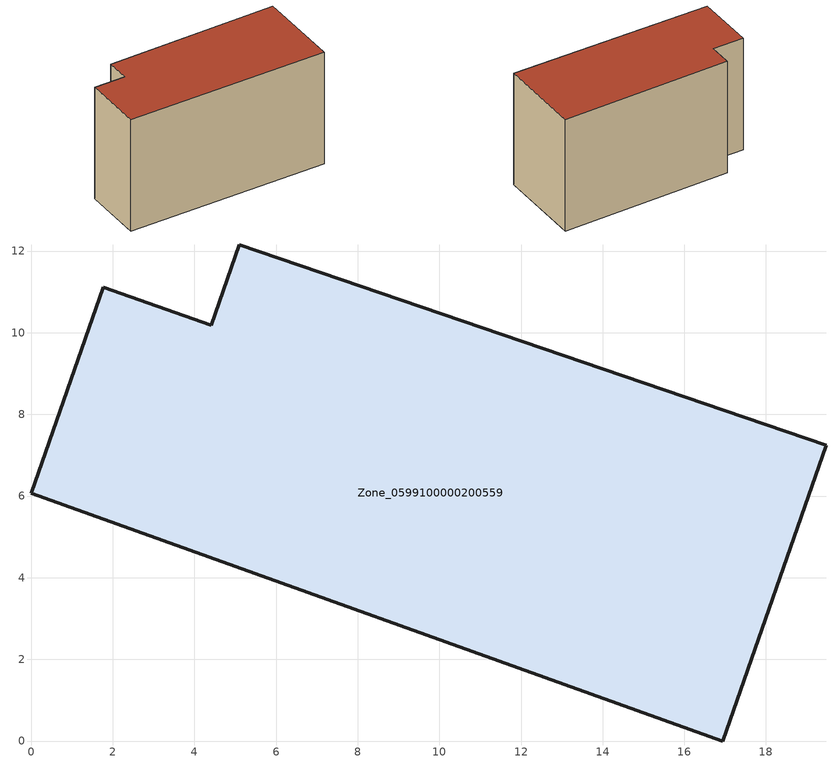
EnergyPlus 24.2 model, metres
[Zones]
Zone_0599100000200559
 floor ground (C_G): 16.94,0 0,6.07 1.76,11.11 4.41,10.18 5.1,12.15 19.48,7.25 z0
 wall outside (C_F): 0,6.07 16.94,0 19.48,7.25 5.1,12.15 4.41,10.18 1.76,11.11 0,6.07 z0:10.66
 roof outside (C_R): 1.76,11.11 0,6.07 16.94,0 19.48,7.25 5.1,12.15 4.41,10.18 z10.66
[BUILDING]
Pand.0599100000200559: North Axis=0; Terrain=City; Loads Convergence Tolerance Value=0.04; Temperature Convergence Tolerance Value=0.4; Solar Distribution=FullExterior; Maximum Number of Warmup Days=25; Minimum Number of Warmup Days=1
[Site:Location]
Rotterdam.The.Hague.AP_ZH_NLD Design_Conditions: Latitude=51.96; Longitude=4.45; Time Zone=1; Elevation=-4.5
[SITE:GROUNDTEMPERATURE:BUILDINGSURFACE]
18, 18, 18, 18, 18, 18, 18, 18, 18, 18, 18, 18
[MATERIAL] Thermal Absorptance=0.9; Solar Absorptance=0.7; Visible Absorptance=0.7
Name | Roughness | Thickness | Conductivity | Density | Specific Heat
G.TI.1946 | MediumSmooth | 0.15 | 1 | 540 | 1210
F.TI.1946 | Rough | 0.3 | 0.857143 | 1920 | 840
R.TI.1946 | MediumRough | 0.2 | 0.1 | 1500 | 1000
[CONSTRUCTION]
C_G: G.TI.1946
C_F: F.TI.1946
C_R: R.TI.1946
[ZONE]
Zone_0599100000200559: Type=1; Multiplier=1; Ceiling Height=Autocalculate; Volume=Autocalculate; Floor Area=autocalculate; Part of Total Floor Area=Yes
[ZONEINFILTRATION:DESIGNFLOWRATE]
Infil_Zone_0599100000200559: Zone or ZoneList or Space or SpaceList=Zone_0599100000200559; Schedule=AlwaysOn; Design Flow Rate Calculation Method=Flow/Area; Flow Rate per Floor Area=0.003; Constant Term Coefficient=1; Temperature Term Coefficient=0; Velocity Term Coefficient=0; Velocity Squared Term Coefficient=0
[HVACTEMPLATE:ZONE:IDEALLOADSAIRSYSTEM]
Zone_0599100000200559: Maximum Heating Supply Air Temperature=50; Minimum Cooling Supply Air Temperature=13; Maximum Heating Supply Air Humidity Ratio=0.0156; Minimum Cooling Supply Air Humidity Ratio=0.0077; Heating Limit=NoLimit; Cooling Limit=NoLimit; Dehumidification Control Type=ConstantSensibleHeatRatio; Cooling Sensible Heat Ratio=0.7; Dehumidification Setpoint=60; Humidification Control Type=None; Humidification Setpoint=30; Outdoor Air Method=None; Outdoor Air Flow Rate per Person=0.00944; Outdoor Air Flow Rate per Zone Floor Area=0; Outdoor Air Flow Rate per Zone=0; Demand Controlled Ventilation Type=None; Outdoor Air Economizer Type=NoEconomizer; Heat Recovery Type=None; Sensible Heat Recovery Effectiveness=0.7; Latent Heat Recovery Effectiveness=0.65
[ZONECONTROL:THERMOSTAT]
ThermostatControl_Zone_0599100000200559: Zone or ZoneList=Zone_0599100000200559; Control Type Schedule=DualSetpointControlType; Control 1=Thermostat_Zone_0599100000200559; Temperature Difference Between Cutout And Setpoint=0
[THERMOSTATSETPOINT:DUALSETPOINT]
Thermostat_Zone_0599100000200559: Heating Setpoint Temperature Schedule=HeatingSetpoint_Zone_0599100000200559; Cooling Setpoint Temperature Schedule=CoolingSetpoint_Zone_0599100000200559
[SCHEDULE:COMPACT]
HeatingSetpoint_Zone_0599100000200559: Through: 12/31, For: AllDays, Until: 24:00, 21
CoolingSetpoint_Zone_0599100000200559: Through: 12/31, For: AllDays, Until: 24:00, 24
DualSetpointControlType: Through: 12/31, For: AllDays, Until: 24:00, 4
AlwaysOn: Through: 12/31, For: AllDays, Until: 24:00, 1
